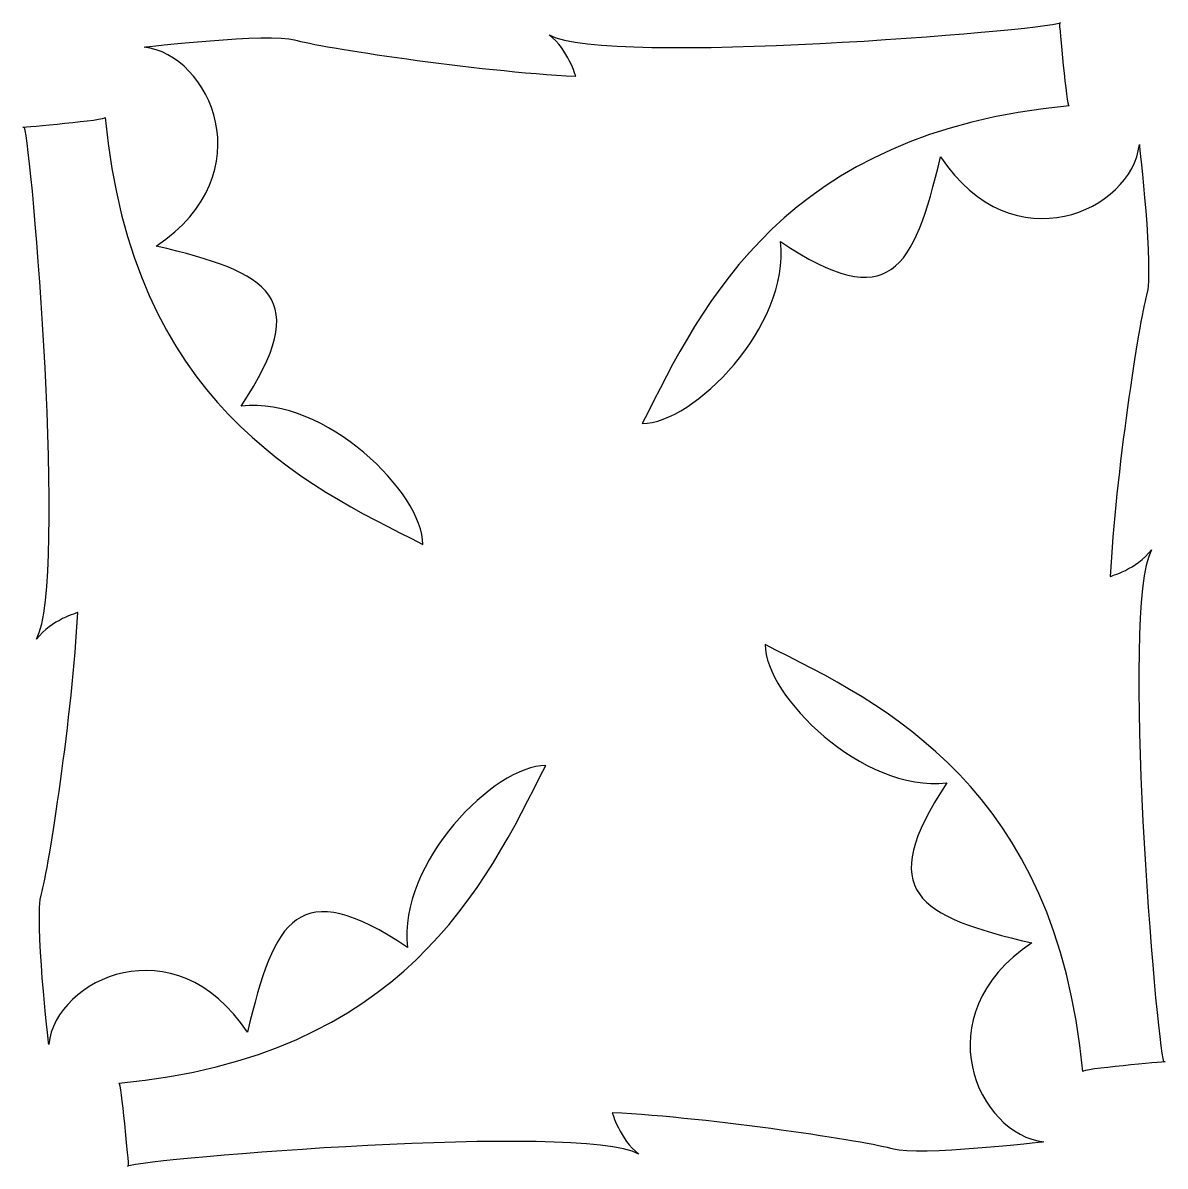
# Model space of a CAD drawing. Header units: centimetres. Extents: x -9.8 to 9.8, y -9.9 to 9.9.
import ezdxf

# ---------------------------------------------------------------- set-up
doc = ezdxf.new("R2010")
doc.units = ezdxf.units.CM
doc.header["$MEASUREMENT"] = 0
doc.layers.add('Camada 1', color=7, linetype='Continuous')

msp = doc.modelspace()

# ---------------------------------------------------------------- linework, layer by layer
at = {"layer": 'Camada 1'}
for points, knots in [([(9.81965, -8.04913), (9.69429, -7.71472), (9.0672, -0.27377), (9.61063, 0.77134), (9.61063, 0.77134), (9.35983, 0.43693), (8.90001, 0.31152), (8.90001, 0.31152), (8.90001, 0.31152), (8.98362, 2.02544), (9.40169, 4.74271), (9.52705, 5.16075), (9.52705, 5.16075), (9.65246, 5.57874), (9.40169, 7.75248), (9.40169, 7.75248), (9.40169, 7.75248), (9.27625, 6.62377), (7.2279, 5.66235), (5.97375, 7.54351), (5.97375, 7.54351), (5.51393, 5.57877), (5.09592, 4.82629), (3.21478, 6.08042), (3.21478, 6.08042), (3.38197, 4.61727), (1.70986, 2.94511), (0.83202, 2.94511), (0.83202, 2.94511), (1.8771, 5.03532), (3.29831, 7.96153), (8.18929, 8.42135), (8.18929, 8.42135), (8.14746, 8.37957), (8.0221, 9.84267), (8.0221, 9.84267), (8.0221, 9.84267), (8.0221, 9.84267), (8.0452, 9.85081), (8.0452, 9.85081), (8.0452, 9.85081), (7.71079, 9.72542), (0.26976, 9.09831), (-0.77532, 9.64179), (-0.77532, 9.64179), (-0.44089, 9.39099), (-0.3155, 8.93117), (-0.3155, 8.93117), (-0.3155, 8.93117), (-2.02942, 9.01478), (-4.74664, 9.43279), (-5.16468, 9.55821), (-5.16468, 9.55821), (-5.58269, 9.68359), (-7.75643, 9.43279), (-7.75643, 9.43279), (-7.75643, 9.43279), (-6.62774, 9.30735), (-5.66627, 7.259), (-7.54744, 6.0049), (-7.54744, 6.0049), (-5.58267, 5.54508), (-4.83022, 5.12704), (-6.08432, 3.24588), (-6.08432, 3.24588), (-4.6212, 3.4131), (-2.94906, 1.74096), (-2.94906, 0.86312), (-2.94906, 0.86312), (-5.03924, 1.90817), (-7.96548, 3.32941), (-8.4253, 8.22042), (-8.4253, 8.22042), (-8.38352, 8.17861), (-9.84664, 8.05323), (-9.84664, 8.05323), (-9.84664, 8.05323), (-9.84664, 8.05323), (-9.81955, 8.04908), (-9.81955, 8.04908), (-9.81955, 8.04908), (-9.69419, 7.71467), (-9.0671, 0.27374), (-9.61053, -0.77136), (-9.61053, -0.77136), (-9.35973, -0.43695), (-8.89991, -0.31151), (-8.89991, -0.31151), (-8.89991, -0.31151), (-8.98352, -2.0254), (-9.40156, -4.74275), (-9.52695, -5.16082), (-9.52695, -5.16082), (-9.65239, -5.57876), (-9.40159, -7.75247), (-9.40159, -7.75247), (-9.40159, -7.75247), (-9.27615, -6.62384), (-7.2278, -5.66242), (-5.97367, -7.5435), (-5.97367, -7.5435), (-5.51385, -5.57876), (-5.09584, -4.82631), (-3.21467, -6.08049), (-3.21467, -6.08049), (-3.38186, -4.61732), (-1.70975, -2.94507), (-0.83191, -2.94507), (-0.83191, -2.94507), (-1.87701, -5.03538), (-3.2982, -7.9616), (-8.18921, -8.42139), (-8.18921, -8.42139), (-8.14738, -8.37964), (-8.02202, -9.84265), (-8.02202, -9.84265), (-8.02202, -9.84265), (-8.02202, -9.84265), (-8.04512, -9.8508), (-8.04512, -9.8508), (-8.04512, -9.8508), (-7.71071, -9.72549), (-0.26968, -9.09832), (0.77529, -9.64183), (0.77529, -9.64183), (0.44088, -9.39098), (0.31544, -8.93113), (0.31544, -8.93113), (0.31544, -8.93113), (2.02946, -9.01479), (4.74668, -9.43289), (5.16462, -9.55817), (5.16462, -9.55817), (5.58269, -9.68361), (7.7564, -9.43289), (7.7564, -9.43289), (7.7564, -9.43289), (6.62779, -9.30745), (5.66635, -7.25902), (7.54746, -6.00495), (7.54746, -6.00495), (5.58269, -5.54513), (4.83024, -5.12704), (6.08429, -3.24598), (6.08429, -3.24598), (4.62125, -3.41317), (2.94914, -1.74106), (2.94914, -0.86314), (2.94914, -0.86314), (5.03919, -1.90824), (7.96553, -3.32951), (8.42535, -8.22044), (8.42535, -8.22044), (8.3836, -8.17866), (9.84661, -8.05325), (9.84661, -8.05325), (9.84661, -8.05325), (9.84661, -8.05325), (9.81965, -8.04913), (9.81965, -8.04913)], [0, 0, 0, 0, 0.02439024, 0.02439024, 0.02439024, 0.02439024, 0.04878049, 0.04878049, 0.04878049, 0.04878049, 0.07317073, 0.07317073, 0.07317073, 0.07317073, 0.09756098, 0.09756098, 0.09756098, 0.09756098, 0.12195122, 0.12195122, 0.12195122, 0.12195122, 0.14634146, 0.14634146, 0.14634146, 0.14634146, 0.17073171, 0.17073171, 0.17073171, 0.17073171, 0.19512195, 0.19512195, 0.19512195, 0.19512195, 0.2195122, 0.2195122, 0.2195122, 0.2195122, 0.24390244, 0.24390244, 0.24390244, 0.24390244, 0.26829268, 0.26829268, 0.26829268, 0.26829268, 0.29268293, 0.29268293, 0.29268293, 0.29268293, 0.31707317, 0.31707317, 0.31707317, 0.31707317, 0.34146341, 0.34146341, 0.34146341, 0.34146341, 0.36585366, 0.36585366, 0.36585366, 0.36585366, 0.3902439, 0.3902439, 0.3902439, 0.3902439, 0.41463415, 0.41463415, 0.41463415, 0.41463415, 0.43902439, 0.43902439, 0.43902439, 0.43902439, 0.46341463, 0.46341463, 0.46341463, 0.46341463, 0.48780488, 0.48780488, 0.48780488, 0.48780488, 0.51219512, 0.51219512, 0.51219512, 0.51219512, 0.53658537, 0.53658537, 0.53658537, 0.53658537, 0.56097561, 0.56097561, 0.56097561, 0.56097561, 0.58536585, 0.58536585, 0.58536585, 0.58536585, 0.6097561, 0.6097561, 0.6097561, 0.6097561, 0.63414634, 0.63414634, 0.63414634, 0.63414634, 0.65853659, 0.65853659, 0.65853659, 0.65853659, 0.68292683, 0.68292683, 0.68292683, 0.68292683, 0.70731707, 0.70731707, 0.70731707, 0.70731707, 0.73170732, 0.73170732, 0.73170732, 0.73170732, 0.75609756, 0.75609756, 0.75609756, 0.75609756, 0.7804878, 0.7804878, 0.7804878, 0.7804878, 0.80487805, 0.80487805, 0.80487805, 0.80487805, 0.82926829, 0.82926829, 0.82926829, 0.82926829, 0.85365854, 0.85365854, 0.85365854, 0.85365854, 0.87804878, 0.87804878, 0.87804878, 0.87804878, 0.90243902, 0.90243902, 0.90243902, 0.90243902, 0.92682927, 0.92682927, 0.92682927, 0.92682927, 0.95121951, 0.95121951, 0.95121951, 0.95121951, 1, 1, 1, 1]), ([(9.81965, -8.04913), (9.81965, -8.04913), (9.81965, -8.04913), (9.81965, -8.04913), (9.81965, -8.04913), (9.81965, -8.04913), (9.81965, -8.04913), (9.81965, -8.04913)], [0, 0, 0, 0, 0.33333333, 0.33333333, 0.33333333, 0.33333333, 1, 1, 1, 1])]:
    msp.add_open_spline(points, degree=3, knots=knots, dxfattribs=at)

doc.saveas('drawing.dxf')
